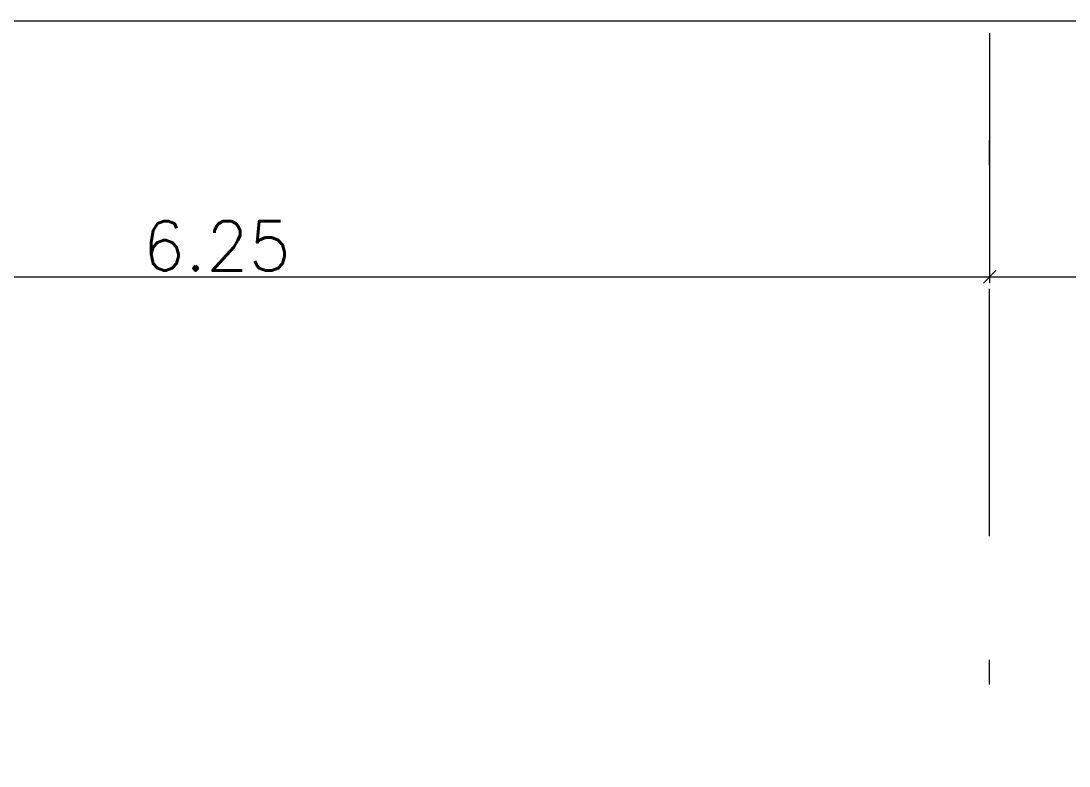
# Model space of a CAD drawing. Header units: millimetres. Extents: x 182 to 575, y -105 to 95.
# Drawn here: x 314.874 to 319.112, y -41.2 to -38.187 of the extents above; entities that cross this region are included whole.
import ezdxf

# ---------------------------------------------------------------- set-up
doc = ezdxf.new("R2010")
doc.units = ezdxf.units.MM
doc.header["$MEASUREMENT"] = 0
doc.linetypes.add('DASHDOT', pattern=[1, 0.5, -0.25, 0, -0.25])
for name, color, linetype in [('base', 253, 'Continuous'), ('Cota Nivel', 1, 'Continuous'), ('EIXOS', 31, 'DASHDOT')]:
    doc.layers.add(name, color=color, linetype=linetype)
doc.styles.add('SIMPLEX', font='simplex', dxfattribs={"height": 0.2})
doc.dimstyles.new('SA-25', dxfattribs={"dimtxt": 0.05, "dimasz": 0.05, "dimexe": 0.025, "dimexo": 0.05, "dimgap": 0.025, "dimtad": 1, "dimzin": 4, "dimdsep": 46, "dimtxsty": 'SIMPLEX', "dimblk": 'OBLIQUE', "dimcen": 0.025, "dimdle": 0.05, "dimclrt": 2, "dimaunit": 1, "dimadec": 3, "dimazin": 0, "dimtfac": 1, "dimtofl": 0, "dimtmove": 0, "dimatfit": 3, "dimldrblk": 'OPEN30', "dimfxl": 1, "dimtolj": 1, "dimtzin": 0, "dimarcsym": 0})

# ---------------------------------------------------------------- blocks, each defined once
blk = doc.blocks.new('_Oblique')
at = {"color": 0, "linetype": 'ByBlock', "lineweight": -2}
blk.add_line((-0.5, -0.5), (0.5, 0.5), dxfattribs=at)
blk = doc.blocks.new('*D128')
at = {"layer": 'Cota Nivel', "color": 0, "lineweight": -2, "transparency": 16777216}
for p, q in [((312.5408201916216, -38.23672746932338), (312.5408201916216, -39.24632198079885)), ((318.7908201916216, -38.23672746932339), (318.7908201916216, -39.24632198079885)), ((312.4908201916216, -39.22132198079885), (318.8408201916216, -39.22132198079885))]:
    blk.add_line(p, q, dxfattribs=at)
at = {"layer": 'Defpoints', "color": 0, "transparency": 16777216}
for p in [(312.5408201916216, -38.18672746932339), (318.7908201916216, -38.18672746932339), (318.7908201916216, -39.22132198079885)]:
    blk.add_point(p, dxfattribs=at)
at = {"layer": 'Cota Nivel', "color": 0, "lineweight": -2, "transparency": 16777216, "xscale": 0.05, "yscale": 0.05, "zscale": 0.05, "rotation": 180}
blk.add_blockref('_Oblique', (312.5408201916216, -39.22132198079885), dxfattribs=at)
at = {"layer": 'Cota Nivel', "color": 0, "lineweight": -2, "transparency": 16777216, "xscale": 0.05, "yscale": 0.05, "zscale": 0.05}
blk.add_blockref('_Oblique', (318.7908201916216, -39.22132198079885), dxfattribs=at)
at = {"layer": 'Cota Nivel', "color": 2, "transparency": 16777216, "insert": (315.6658201916216, -39.09632198079885), "char_height": 0.2, "attachment_point": 5, "style": 'SIMPLEX'}
blk.add_mtext('\\A1;6.25', dxfattribs=at)
blk = doc.blocks.new('_Open30')
at = {"color": 0, "linetype": 'ByBlock', "lineweight": -2}
for p, q in [((-1, 0.26794919), (0, 0)), ((0, 0), (-1, -0.26794919)), ((0, 0), (-1, 0))]:
    blk.add_line(p, q, dxfattribs=at)
blk = doc.blocks.new('*D129')
at = {"layer": 'Cota Nivel', "color": 0, "lineweight": -2, "transparency": 16777216}
for p, q in [((318.7908201916216, -38.23672746932339), (318.7908201916216, -39.24632198079885)), ((325.0408201916216, -38.23672746932339), (325.0408201916216, -39.24632198079885)), ((318.7408201916216, -39.22132198079885), (325.0908201916216, -39.22132198079885))]:
    blk.add_line(p, q, dxfattribs=at)
at = {"layer": 'Defpoints', "color": 0, "transparency": 16777216}
for p in [(318.7908201916216, -38.18672746932339), (325.0408201916216, -38.18672746932339), (325.0408201916216, -39.22132198079885)]:
    blk.add_point(p, dxfattribs=at)
at = {"layer": 'Cota Nivel', "color": 0, "lineweight": -2, "transparency": 16777216, "xscale": 0.05, "yscale": 0.05, "zscale": 0.05, "rotation": 180}
blk.add_blockref('_Oblique', (318.7908201916216, -39.22132198079885), dxfattribs=at)
at = {"layer": 'Cota Nivel', "color": 0, "lineweight": -2, "transparency": 16777216, "xscale": 0.05, "yscale": 0.05, "zscale": 0.05}
blk.add_blockref('_Oblique', (325.0408201916216, -39.22132198079885), dxfattribs=at)
at = {"layer": 'Cota Nivel', "color": 2, "transparency": 16777216, "insert": (321.9158201916216, -39.09632198079885), "char_height": 0.2, "attachment_point": 5, "style": 'SIMPLEX'}
blk.add_mtext('\\A1;6.25', dxfattribs=at)

msp = doc.modelspace()

# ---------------------------------------------------------------- linework, layer by layer
at = {"layer": 'base'}
msp.add_lwpolyline([(348.4549714798632, -54.96955367281158), (301.9391603734921, -54.96955367281157), (301.9391603734921, -38.18672746932339), (348.4549714798632, -38.18672746932339)], close=True, dxfattribs=at)
at = {"layer": 'EIXOS', "linetype": 'DASHDOT', "ltscale": 2}
msp.add_line((318.7908201916216, -54.96955367281157), (318.7908201916216, -38.18672746932339), dxfattribs=at)

# ---------------------------------------------------------------- dimensions: what is measured, and where the dimension line sits
at = {"layer": 'Cota Nivel'}
dim = msp.add_linear_dim(base=(318.7908201916216, -39.22132198079885), p1=(312.5408201916216, -38.18672746932339), p2=(318.7908201916216, -38.18672746932339), dimstyle='SA-25', dxfattribs=at)
dim.commit()
dim.dimension.update_dxf_attribs({"geometry": '*D128', "text_midpoint": (315.6658201916216, -39.09632198079885)})
dim = msp.add_linear_dim(base=(325.0408201916216, -39.22132198079885), p1=(318.7908201916216, -38.18672746932339), p2=(325.0408201916216, -38.18672746932339), dimstyle='SA-25', override={"dimtmove": 1}, dxfattribs=at)
dim.commit()
dim.dimension.update_dxf_attribs({"geometry": '*D129', "text_midpoint": (321.9158201916216, -39.09632198079885)})

doc.saveas('drawing.dxf')
